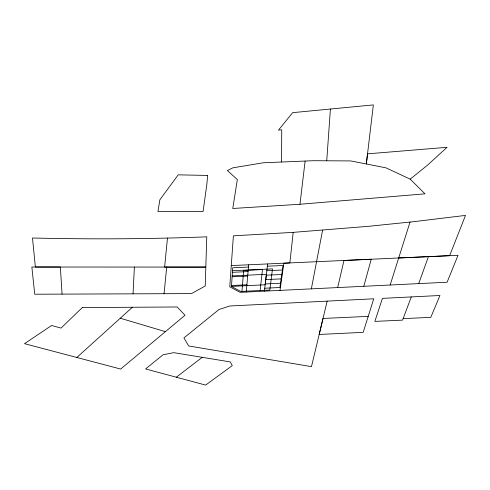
<?xml version="1.0" encoding="UTF-8"?>
<svg xmlns="http://www.w3.org/2000/svg" width="490" height="490" viewBox="0 0 490 490"><rect width="100%" height="100%" fill="white"/><g stroke="black" fill="none" stroke-linecap="round" stroke-linejoin="round"><path stroke-width="0.73" d="M281.579 161.988L281.719 129.819L278.485 130.126L292.653 112.657L373.356 104.909L366.33 163.966L386.047 167.88L410.185 179.156L425.002 193.838L299.972 204.263L232.768 208.483L237.35 179.579L227.372 170.526L232.903 167.813L263.308 162.778L313.135 160.714L350.632 160.922L366.33 163.966L367.537 153.842L447.064 147.306L427.464 165.204L410.185 179.156M133.041 293.841L134.395 267.062M326.738 160.757L330.413 108.958M241.944 291.379L243.677 270.431L262.475 269.567L260.135 290.509M246.25 292.04L248.693 264.796M167.47 238.042L164.622 267.087L205.818 267.081L35.378 267.013L32.493 238.005C90.583 239.359 148.721 239.108 206.78 236.835L205.224 285.989L191.529 293.596L34.735 294.227L31.856 267.019L60.374 267.032L62.059 294.116M164.052 293.712L166.71 267.068M398.682 257.991L449.642 255.682L465.5 215.41L413.707 221.676L368.59 226.313L293.204 232.358L289.86 262.922L283.851 263.204L280.011 290.399M264.398 291.158L267.632 263.939M299.972 204.263L305.105 161.137M311.364 288.861L322.567 230.288M337.677 287.575L343.98 260.472L371.23 259.241L363.819 286.289L240.106 292.34L229.767 286.822L233.387 235.837L293.204 232.358M327.173 301.13L311.475 366.636L188.668 345.965L183.915 337.91L218.981 309.527L229.626 306.005L373.76 298.796L363.176 332.367L319.186 334.45L323.008 318.457L368.211 316.381M363.819 286.289L390.15 285.009L410.038 222.068M390.15 285.009L418.717 283.606L428.438 256.638M411.275 296.928L402.572 320.129L374.856 321.391L382.433 298.361L439.953 295.495L430.79 317.355L403.141 318.629M76.814 357.486L132.404 307.261M176.314 377.208L202.229 357.32L230.318 361.932L232.266 365.62L205.641 385.091L145.579 368.946L163.066 354.772L173.736 352.665L202.229 357.32M418.717 283.606L447.107 282.228L458.028 255.296L231.28 265.58M232.174 275.888L266.37 274.308L265.145 284.8L231.488 286.393M232.119 276.776L247.683 276.06M266.297 275.196L281.756 274.48M265.77 279.6L281.131 278.884M231.55 285.529L246.899 284.806M265.255 283.943L280.513 283.22M264.747 288.224L279.9 287.501L283.042 265.488L267.362 266.205M248.485 267.062L232.707 267.779L231.482 286.479L240.749 291.434L269.806 290.049L272.501 268.875L232.517 270.707M232.413 272.311L248.081 271.589M266.823 270.731L282.393 270.014M120.271 318.218L165.412 331.65M207.638 175.426L206.847 184.411L203.068 211.558L157.958 211.539L159.844 199.804L178.207 174.85L207.638 175.426M82.302 307.573L61.048 328.098L51.628 325.476L24.5 343.674L120.669 369.05L185.006 315.266L177.147 306.973L82.302 307.573"/></g></svg>
